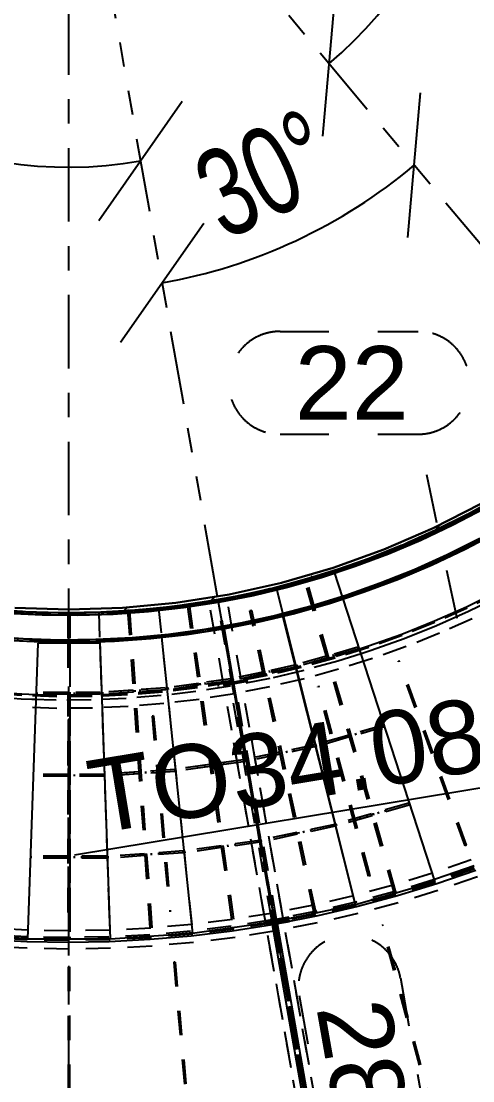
# Model space of a CAD drawing. Extents: x -29293 to 30124, y -19360 to 22650.
# Drawn here: x -15409 to -13562, y 4867 to 9197 of the extents above; entities that cross this region are included whole.
import ezdxf

# ---------------------------------------------------------------- set-up
doc = ezdxf.new("R2010")
doc.units = 0
for name, pattern in [('XKITLINE00', [0]), ('XKITLINE01', [4, 1, -1, 1, -1]), ('XKITLINE02', [4, 2, -2]), ('XKITLINE03', [6, 3, -1, 1, -1]), ('XKITLINE05', [8, 3, -1, 1, -1, 1, -1])]:
    doc.linetypes.add(name, pattern=pattern)
doc.layers.get('0').update_dxf_attribs({"linetype": 'CONTINUOUS', "lineweight": 25})
doc.layers.get('DEFPOINTS').update_dxf_attribs({"color": 3, "linetype": 'CONTINUOUS', "lineweight": 25})
doc.layers.add('01粗实线层', color=7, linetype='CONTINUOUS', lineweight=60)
for name, color, linetype in [('grid', 7, 'CONTINUOUS'), ('line', 7, 'CONTINUOUS'), ('mark', 7, 'CONTINUOUS'), ('part1', 7, 'CONTINUOUS'), ('text', 7, 'CONTINUOUS')]:
    doc.layers.add(name, color=color, linetype=linetype)
doc.styles.add('HZ', font='arial.ttf', dxfattribs={"width": 0.7})
doc.styles.add('STYLE_1', font='arial.ttf', dxfattribs={"height": 0.2})
doc.dimstyles.get("Standard").update_dxf_attribs({"dimscale": 20, "dimtxt": 3, "dimasz": 3.5, "dimexe": 2, "dimexo": 2, "dimgap": 1, "dimtad": 1, "dimdec": 0, "dimdsep": 46, "dimtxsty": 'HZ', "dimblk": 'OBLIQUE', "dimcen": 0, "dimclrd": 1, "dimclre": 1, "dimclrt": 1, "dimadec": 1, "dimazin": 2, "dimtfac": 1, "dimtdec": 0, "dimtmove": 1, "dimatfit": 0, "dimldrblk": 'OBLIQUE', "dimfxl": 0, "dimtolj": 1, "dimtzin": 0, "dimarcsym": 0})

# ---------------------------------------------------------------- blocks, each defined once
blk = doc.blocks.new('*D366')
at = {"layer": 'part1', "color": 0, "linetype": 'XKITLINE00'}
for p, q in [((896.151, 1624.599), (896.431, 1624.879)), ((891.084, 1622.676), (891.165, 1622.756)), ((887.002, 1621.736), (887.153, 1621.888)), ((883.435, 1621.312), (883.574, 1621.451))]:
    blk.add_line(p, q, dxfattribs=at)
blk = doc.blocks.new('*D431')
at = {"layer": 'grid', "color": 4, "linetype": 'XKITLINE03'}
blk.add_line((881.193, 1577.237), (881.193, 1725.798), dxfattribs=at)
blk = doc.blocks.new('*D440')
at = {"layer": 'part1', "color": 6, "linetype": 'XKITLINE05'}
for p, q in [((896.095, 1624.708), (898.054, 1625.706)), ((898.131, 1625.566), (896.163, 1624.563)), ((894.077, 1623.835), (896.095, 1624.708)), ((896.163, 1624.563), (894.136, 1623.686)), ((892.008, 1623.09), (894.077, 1623.835)), ((894.136, 1623.686), (892.058, 1622.938)), ((889.897, 1622.476), (892.008, 1623.09)), ((892.058, 1622.938), (889.937, 1622.321)), ((887.751, 1621.997), (889.897, 1622.476)), ((889.937, 1622.321), (887.781, 1621.84)), ((885.579, 1621.653), (887.751, 1621.997)), ((887.781, 1621.84), (885.599, 1621.494)), ((881.193, 1621.217), (878.985, 1621.286)), ((878.995, 1621.446), (881.193, 1621.377)), ((881.193, 1621.377), (883.39, 1621.446)), ((883.4, 1621.286), (881.193, 1621.217)), ((883.39, 1621.446), (885.579, 1621.653)), ((885.599, 1621.494), (883.4, 1621.286))]:
    blk.add_line(p, q, dxfattribs=at)
blk = doc.blocks.new('*D441')
at = {"layer": 'part1', "color": 6, "linetype": 'XKITLINE05'}
for p, q in [((898.054, 1625.706), (896.095, 1624.708)), ((898.122, 1625.583), (896.155, 1624.581)), ((896.095, 1624.708), (894.077, 1623.835)), ((896.155, 1624.581), (894.129, 1623.704)), ((894.077, 1623.835), (892.008, 1623.09)), ((894.129, 1623.704), (892.052, 1622.957)), ((892.008, 1623.09), (889.897, 1622.476)), ((892.052, 1622.957), (889.932, 1622.341)), ((889.897, 1622.476), (887.751, 1621.997)), ((889.932, 1622.341), (887.777, 1621.859)), ((887.751, 1621.997), (885.579, 1621.653)), ((887.777, 1621.859), (885.597, 1621.514)), ((881.193, 1621.237), (878.986, 1621.306)), ((881.193, 1621.377), (878.995, 1621.446)), ((883.39, 1621.446), (881.193, 1621.377)), ((883.399, 1621.306), (881.193, 1621.237)), ((885.579, 1621.653), (883.39, 1621.446)), ((885.597, 1621.514), (883.399, 1621.306))]:
    blk.add_line(p, q, dxfattribs=at)
blk = doc.blocks.new('*D449')
at = {"layer": 'part1', "color": 6, "linetype": 'XKITLINE05'}
for p, q in [((898.147, 1625.576), (896.868, 1624.906)), ((898.191, 1625.497), (896.908, 1624.826)), ((896.868, 1624.906), (895.563, 1624.289)), ((896.908, 1624.826), (895.6, 1624.207)), ((895.563, 1624.289), (894.233, 1623.727)), ((898.682, 1624.603), (897.363, 1623.912)), ((898.726, 1624.524), (897.403, 1623.832)), ((895.6, 1624.207), (894.267, 1623.643)), ((897.363, 1623.912), (896.017, 1623.276)), ((894.233, 1623.727), (892.882, 1623.22)), ((894.267, 1623.643), (892.912, 1623.135)), ((897.403, 1623.832), (896.053, 1623.194)), ((892.882, 1623.22), (891.511, 1622.768)), ((892.912, 1623.135), (891.537, 1622.682)), ((896.017, 1623.276), (894.645, 1622.696)), ((896.053, 1623.194), (894.678, 1622.612)), ((891.511, 1622.768), (890.122, 1622.373)), ((891.537, 1622.682), (890.145, 1622.286)), ((894.645, 1622.696), (893.251, 1622.172)), ((894.678, 1622.612), (893.281, 1622.087)), ((890.122, 1622.373), (888.718, 1622.036)), ((890.145, 1622.286), (888.738, 1621.948)), ((893.251, 1622.172), (891.836, 1621.707)), ((887.302, 1621.756), (885.875, 1621.535)), ((888.718, 1622.036), (887.302, 1621.756)), ((888.738, 1621.948), (887.318, 1621.668)), ((891.836, 1621.707), (890.404, 1621.299)), ((892.425, 1621.806), (891.863, 1621.621)), ((893.281, 1622.087), (892.425, 1621.806)), ((880.114, 1621.241), (878.673, 1621.315)), ((883.001, 1621.27), (881.558, 1621.226)), ((884.441, 1621.373), (883.001, 1621.27)), ((884.449, 1621.283), (883.005, 1621.18)), ((885.875, 1621.535), (884.441, 1621.373)), ((885.887, 1621.446), (884.449, 1621.283)), ((887.318, 1621.668), (885.887, 1621.446)), ((890.404, 1621.299), (888.956, 1620.951)), ((891.863, 1621.621), (890.426, 1621.212)), ((880.111, 1621.151), (878.666, 1621.226)), ((881.559, 1621.136), (880.111, 1621.151)), ((881.558, 1621.226), (880.114, 1621.241)), ((883.005, 1621.18), (881.559, 1621.136)), ((888.956, 1620.951), (887.495, 1620.663)), ((888.975, 1620.863), (887.51, 1620.574)), ((890.426, 1621.212), (888.975, 1620.863)), ((889.946, 1621.097), (888.975, 1620.863)), ((889.987, 1621.107), (889.946, 1621.097)), ((886.023, 1620.435), (884.543, 1620.267)), ((887.495, 1620.663), (886.023, 1620.435)), ((887.51, 1620.574), (886.035, 1620.346)), ((887.51, 1620.574), (887.506, 1620.574)), ((887.547, 1620.582), (887.51, 1620.574)), ((880.077, 1620.041), (878.586, 1620.118)), ((880.08, 1620.131), (878.592, 1620.208)), ((881.57, 1620.025), (880.077, 1620.041)), ((881.569, 1620.115), (880.08, 1620.131)), ((883.058, 1620.161), (881.569, 1620.115)), ((883.062, 1620.071), (881.57, 1620.025)), ((882.461, 1620.053), (881.57, 1620.025)), ((884.543, 1620.267), (883.058, 1620.161)), ((884.551, 1620.178), (883.062, 1620.071)), ((886.035, 1620.346), (884.551, 1620.178))]:
    blk.add_line(p, q, dxfattribs=at)
blk = doc.blocks.new('*D450')
at = {"layer": 'part1', "color": 6, "linetype": 'XKITLINE05'}
for p, q in [((898.755, 1625.958), (897.5, 1625.267)), ((898.798, 1625.879), (897.533, 1625.182)), ((898.748, 1625.851), (897.533, 1625.182)), ((897.458, 1625.245), (896.2, 1624.618)), ((897.533, 1625.182), (896.238, 1624.537)), ((897.491, 1625.262), (897.458, 1625.245)), ((897.5, 1625.267), (897.491, 1625.262)), ((896.238, 1624.537), (894.918, 1623.945)), ((896.2, 1624.618), (895.074, 1624.114)), ((898.007, 1624.279), (896.675, 1623.615)), ((894.794, 1623.992), (893.575, 1623.505)), ((894.918, 1623.945), (893.575, 1623.408)), ((894.883, 1624.028), (894.794, 1623.992)), ((895.074, 1624.114), (894.883, 1624.028)), ((898.049, 1624.199), (896.713, 1623.533)), ((893.369, 1623.431), (892.183, 1623.012)), ((893.544, 1623.492), (893.369, 1623.431)), ((893.575, 1623.505), (893.544, 1623.492)), ((896.675, 1623.615), (895.317, 1623.006)), ((896.713, 1623.533), (895.352, 1622.923)), ((892.183, 1623.012), (890.804, 1622.589)), ((893.575, 1623.408), (892.211, 1622.927)), ((895.317, 1623.006), (893.934, 1622.453)), ((890.804, 1622.589), (889.455, 1622.234)), ((892.075, 1622.885), (890.828, 1622.502)), ((892.211, 1622.927), (892.075, 1622.885)), ((895.352, 1622.923), (893.966, 1622.369)), ((888.962, 1622.124), (887.999, 1621.913)), ((889.429, 1622.134), (888.016, 1621.824)), ((889.408, 1622.222), (888.962, 1622.124)), ((889.455, 1622.234), (889.408, 1622.222)), ((890.828, 1622.502), (889.429, 1622.134)), ((889.712, 1622.209), (889.429, 1622.134)), ((893.934, 1622.453), (892.531, 1621.958)), ((893.966, 1622.369), (892.559, 1621.873)), ((886.991, 1621.735), (886.578, 1621.662)), ((888.016, 1621.824), (886.592, 1621.573)), ((887.999, 1621.913), (886.991, 1621.735)), ((892.39, 1621.915), (891.108, 1621.521)), ((892.418, 1621.829), (891.133, 1621.434)), ((892.531, 1621.958), (892.39, 1621.915)), ((892.559, 1621.873), (892.418, 1621.829)), ((879.381, 1621.2), (877.938, 1621.304)), ((879.298, 1621.296), (878.435, 1621.358)), ((879.386, 1621.29), (879.298, 1621.296)), ((880.828, 1621.246), (879.386, 1621.29)), ((880.881, 1621.247), (880.828, 1621.246)), ((881.819, 1621.256), (880.881, 1621.247)), ((882.271, 1621.261), (881.819, 1621.256)), ((882.736, 1621.285), (882.271, 1621.261)), ((883.718, 1621.246), (882.273, 1621.171)), ((883.712, 1621.336), (882.736, 1621.285)), ((883.739, 1621.338), (883.712, 1621.336)), ((885.158, 1621.38), (883.718, 1621.246)), ((885.148, 1621.469), (883.739, 1621.338)), ((885.203, 1621.477), (885.148, 1621.469)), ((886.592, 1621.573), (885.158, 1621.38)), ((886.261, 1621.619), (885.203, 1621.477)), ((886.578, 1621.662), (886.261, 1621.619)), ((891.133, 1621.434), (889.69, 1621.055)), ((891.108, 1621.521), (889.959, 1621.219)), ((880.827, 1621.156), (879.381, 1621.2)), ((882.273, 1621.171), (880.827, 1621.156)), ((888.215, 1620.824), (886.749, 1620.565)), ((889.668, 1621.143), (888.215, 1620.824)), ((888.913, 1620.885), (888.232, 1620.735)), ((889.69, 1621.055), (888.913, 1620.885)), ((889.959, 1621.219), (889.668, 1621.143)), ((889.98, 1621.131), (889.69, 1621.055)), ((886.749, 1620.565), (885.274, 1620.366)), ((886.763, 1620.476), (885.284, 1620.277)), ((888.232, 1620.735), (886.763, 1620.476)), ((888.103, 1620.712), (886.763, 1620.476)), ((879.324, 1620.091), (877.836, 1620.198)), ((879.329, 1620.181), (877.844, 1620.288)), ((880.816, 1620.046), (879.324, 1620.091)), ((880.817, 1620.136), (879.329, 1620.181)), ((882.308, 1620.061), (880.816, 1620.046)), ((882.305, 1620.151), (880.817, 1620.136)), ((883.792, 1620.228), (882.305, 1620.151)), ((883.798, 1620.139), (882.308, 1620.061)), ((885.274, 1620.366), (883.792, 1620.228)), ((885.284, 1620.277), (883.798, 1620.139))]:
    blk.add_line(p, q, dxfattribs=at)
blk = doc.blocks.new('*D452')
at = {"layer": 'part1', "color": 0, "linetype": 'XKITLINE01'}
for p, q in [((886.456, 1618.236), (885.026, 1618.064)), ((887.878, 1618.462), (886.456, 1618.236)), ((887.888, 1618.408), (886.464, 1618.182)), ((887.878, 1618.462), (887.97, 1617.94)), ((879.27, 1617.862), (877.832, 1617.961)), ((880.712, 1617.818), (879.27, 1617.862)), ((880.713, 1617.873), (879.849, 1617.899)), ((882.154, 1617.827), (880.712, 1617.818)), ((882.153, 1617.882), (880.713, 1617.873)), ((883.591, 1617.946), (882.153, 1617.882)), ((883.595, 1617.891), (882.154, 1617.827)), ((885.026, 1618.064), (883.591, 1617.946)), ((885.032, 1618.01), (883.595, 1617.891)), ((886.464, 1618.182), (885.032, 1618.01)), ((887.97, 1617.94), (886.529, 1617.711)), ((880.706, 1617.342), (879.247, 1617.387)), ((882.166, 1617.352), (880.706, 1617.342)), ((883.625, 1617.417), (882.166, 1617.352)), ((885.08, 1617.537), (883.625, 1617.417)), ((886.529, 1617.711), (885.08, 1617.537))]:
    blk.add_line(p, q, dxfattribs=at)
at = {"layer": 'part1', "color": 2, "linetype": 'XKITLINE00'}
for p, q in [((879.273, 1617.917), (877.837, 1618.015)), ((879.849, 1617.899), (879.273, 1617.917))]:
    blk.add_line(p, q, dxfattribs=at)
blk = doc.blocks.new('*D454')
at = {"layer": 'part1', "color": 0, "linetype": 'XKITLINE01'}
for p, q in [((887.891, 1608.715), (886.224, 1608.51)), ((889.55, 1608.978), (887.891, 1608.715)), ((889.615, 1608.614), (889.55, 1608.978)), ((879.513, 1608.276), (877.835, 1608.364)), ((881.193, 1608.247), (879.513, 1608.276)), ((882.872, 1608.276), (881.193, 1608.247)), ((884.55, 1608.364), (882.872, 1608.276)), ((886.224, 1608.51), (884.55, 1608.364)), ((887.939, 1608.374), (886.26, 1608.167)), ((887.946, 1608.324), (886.265, 1608.118)), ((889.61, 1608.638), (887.939, 1608.374)), ((889.619, 1608.589), (887.946, 1608.324)), ((879.499, 1607.881), (877.808, 1607.97)), ((879.501, 1607.931), (877.811, 1608.02)), ((881.193, 1607.852), (879.499, 1607.881)), ((881.193, 1607.902), (879.501, 1607.931)), ((882.885, 1607.931), (881.193, 1607.902)), ((882.886, 1607.881), (881.193, 1607.852)), ((884.574, 1608.02), (882.885, 1607.931)), ((884.578, 1607.97), (882.886, 1607.881)), ((886.26, 1608.167), (884.574, 1608.02)), ((886.265, 1608.118), (884.578, 1607.97)), ((887.994, 1607.982), (886.301, 1607.774)), ((889.58, 1608.234), (887.994, 1607.982)), ((879.487, 1607.536), (877.784, 1607.626)), ((881.193, 1607.507), (879.487, 1607.536)), ((882.898, 1607.536), (881.193, 1607.507)), ((884.602, 1607.626), (882.898, 1607.536)), ((886.301, 1607.774), (884.602, 1607.626))]:
    blk.add_line(p, q, dxfattribs=at)
at = {"layer": 'part1', "color": 2, "linetype": 'XKITLINE00'}
for q in [(889.615, 1608.614), (889.58, 1608.234)]:
    blk.add_line((889.679, 1608.249), q, dxfattribs=at)
blk = doc.blocks.new('*D455')
at = {"layer": 'part1', "color": 0, "linetype": 'XKITLINE01'}
for p, q in [((887.814, 1618.248), (886.398, 1618.028)), ((889.499, 1608.695), (887.814, 1618.248)), ((884.975, 1617.862), (883.546, 1617.748)), ((886.398, 1618.028), (884.975, 1617.862)), ((880.682, 1617.68), (879.249, 1617.725)), ((882.115, 1617.688), (880.682, 1617.68)), ((883.546, 1617.748), (882.115, 1617.688)), ((889.499, 1608.695), (887.843, 1608.436)), ((887.843, 1608.436), (886.179, 1608.234)), ((881.159, 1607.977), (879.484, 1608.007)), ((882.835, 1608.005), (881.159, 1607.977)), ((884.509, 1608.091), (882.835, 1608.005)), ((886.179, 1608.234), (884.509, 1608.091))]:
    blk.add_line(p, q, dxfattribs=at)
at = {"layer": 'part1', "color": 2, "linetype": 'XKITLINE00'}
for p, q in [((879.249, 1617.725), (877.82, 1617.824)), ((879.842, 1617.707), (879.249, 1617.725)), ((879.484, 1608.007), (877.81, 1608.095)), ((879.504, 1608.007), (879.484, 1608.007))]:
    blk.add_line(p, q, dxfattribs=at)
blk = doc.blocks.new('*D456')
at = {"layer": 'part1', "color": 2, "linetype": 'XKITLINE00'}
for p, q in [((889.534, 1608.498), (887.871, 1608.238)), ((891.218, 1598.945), (889.534, 1608.498)), ((879.477, 1607.807), (877.796, 1607.895)), ((884.523, 1607.891), (882.842, 1607.805)), ((886.2, 1608.035), (884.523, 1607.891)), ((887.871, 1608.238), (886.2, 1608.035)), ((881.159, 1607.777), (879.477, 1607.807)), ((882.842, 1607.805), (881.159, 1607.777))]:
    blk.add_line(p, q, dxfattribs=at)
blk = doc.blocks.new('*D457')
at = {"layer": 'part1', "color": 0, "linetype": 'XKITLINE01'}
for p, q in [((881.153, 1611.296), (879.653, 1611.296)), ((879.653, 1611.216), (879.653, 1611.296)), ((879.653, 1611.216), (879.653, 1611.296)), ((880.653, 1611.216), (880.653, 1611.296)), ((880.953, 1611.216), (880.953, 1611.296)), ((881.153, 1611.216), (881.153, 1611.296)), ((881.153, 1611.216), (881.153, 1611.296)), ((881.153, 1611.216), (879.653, 1611.216))]:
    blk.add_line(p, q, dxfattribs=at)
blk = doc.blocks.new('*D458')
at = {"layer": 'part1', "color": 2, "linetype": 'XKITLINE00'}
for p, q in [((879.923, 1620.005), (879.5, 1607.906)), ((882.463, 1620.005), (879.923, 1620.005)), ((882.885, 1607.906), (879.5, 1607.906))]:
    blk.add_line(p, q, dxfattribs=at)
at = {"layer": 'part1', "color": 0, "linetype": 'XKITLINE01'}
blk.add_line((882.463, 1620.005), (882.885, 1607.906), dxfattribs=at)
blk = doc.blocks.new('*D640')
at = {"layer": 'line', "color": 4, "linetype": 'XKITLINE05'}
blk.add_line((919.117, 1611.18), (881.193, 1656.377), dxfattribs=at)
blk = doc.blocks.new('*D641')
at = {"layer": 'line', "color": 4, "linetype": 'XKITLINE05'}
blk.add_line((881.193, 1656.377), (891.438, 1598.273), dxfattribs=at)
blk = doc.blocks.new('*D643')
at = {"layer": 'mark', "color": 0, "linetype": 'XKITLINE02'}
for p, q in [((889.836, 1632.747), (895.486, 1632.747)), ((889.836, 1628.547), (895.486, 1628.547)), ((897.078, 1621.014), (895.486, 1628.547)), ((895.486, 1628.547), (895.486, 1628.547))]:
    blk.add_line(p, q, dxfattribs=at)
for centre, start, end in [((889.836, 1630.647), 90, -90), ((895.486, 1630.647), -90, 90)]:
    blk.add_arc(centre, 2.1, start, end, dxfattribs=at)
at = {"layer": 'mark', "color": 1, "style": 'STYLE_1'}
blk.add_text('22', height=3, dxfattribs=at).set_placement((890.436, 1629.147))
blk = doc.blocks.new('*D648')
at = {"layer": 'part1', "color": 0, "linetype": 'XKITLINE01'}
for p, q in [((887.663, 1621.815), (886.934, 1621.687)), ((890.986, 1598.707), (886.934, 1621.687)), ((891.413, 1598.269), (887.274, 1621.747)), ((891.463, 1598.277), (887.323, 1621.755)), ((891.715, 1598.835), (887.663, 1621.815))]:
    blk.add_line(p, q, dxfattribs=at)
at = {"layer": 'part1', "color": 2, "linetype": 'XKITLINE00'}
for p, q in [((891.802, 1598.337), (891.715, 1598.835)), ((891.074, 1598.209), (890.986, 1598.707)), ((891.802, 1598.337), (891.074, 1598.209))]:
    blk.add_line(p, q, dxfattribs=at)
blk = doc.blocks.new('*D649')
at = {"layer": 'part1', "color": 2, "linetype": 'XKITLINE00'}
for p, q in [((905.94, 1626.884), (904.82, 1625.979)), ((906.281, 1626.478), (905.94, 1626.884)), ((906.281, 1626.478), (906.203, 1626.415)), ((904.82, 1625.979), (903.667, 1625.117)), ((903.667, 1625.117), (902.482, 1624.299)), ((902.482, 1624.299), (901.268, 1623.525)), ((901.268, 1623.525), (900.026, 1622.797)), ((900.026, 1622.797), (898.757, 1622.117)), ((898.757, 1622.117), (897.464, 1621.484)), ((897.464, 1621.484), (896.148, 1620.9)), ((896.148, 1620.9), (894.811, 1620.366)), ((894.811, 1620.366), (893.454, 1619.882)), ((893.454, 1619.882), (893.088, 1619.766)), ((890.506, 1619.023), (890.472, 1619.016)), ((887.912, 1618.468), (887.878, 1618.462)), ((888.002, 1617.946), (887.97, 1617.94))]:
    blk.add_line(p, q, dxfattribs=at)
at = {"layer": 'part1', "color": 0, "linetype": 'XKITLINE01'}
for p, q in [((905.975, 1626.842), (904.854, 1625.936)), ((906.203, 1626.415), (905.145, 1625.561)), ((904.854, 1625.936), (903.699, 1625.072)), ((905.145, 1625.561), (903.976, 1624.687)), ((903.699, 1625.072), (902.513, 1624.253)), ((903.976, 1624.687), (902.775, 1623.857)), ((902.513, 1624.253), (901.297, 1623.478)), ((902.775, 1623.857), (901.544, 1623.073)), ((901.297, 1623.478), (900.053, 1622.749)), ((901.544, 1623.073), (900.285, 1622.335)), ((900.053, 1622.749), (898.782, 1622.068)), ((900.285, 1622.335), (898.999, 1621.645)), ((898.782, 1622.068), (897.487, 1621.434)), ((897.487, 1621.434), (896.169, 1620.849)), ((898.999, 1621.645), (897.688, 1621.003)), ((896.169, 1620.849), (894.83, 1620.314)), ((897.688, 1621.003), (896.353, 1620.411)), ((896.353, 1620.411), (894.998, 1619.87)), ((894.83, 1620.314), (893.472, 1619.829)), ((893.088, 1619.766), (892.081, 1619.449)), ((893.472, 1619.829), (892.097, 1619.396)), ((894.998, 1619.87), (893.623, 1619.379)), ((892.081, 1619.449), (890.693, 1619.067)), ((892.097, 1619.396), (890.706, 1619.014)), ((893.623, 1619.379), (892.231, 1618.94)), ((889.303, 1618.684), (887.888, 1618.408)), ((889.291, 1618.738), (887.912, 1618.468)), ((890.472, 1619.016), (889.291, 1618.738)), ((890.706, 1619.014), (889.303, 1618.684)), ((890.693, 1619.067), (890.506, 1619.023)), ((892.231, 1618.94), (890.824, 1618.554)), ((887.878, 1618.462), (887.97, 1617.94)), ((889.403, 1618.22), (887.97, 1617.94)), ((890.824, 1618.554), (889.403, 1618.22))]:
    blk.add_line(p, q, dxfattribs=at)
blk = doc.blocks.new('*D650')
at = {"layer": 'part1', "color": 2, "linetype": 'XKITLINE00'}
for p, q in [((898.835, 1621.932), (897.548, 1621.303)), ((897.548, 1621.303), (896.238, 1620.721)), ((896.238, 1620.721), (894.908, 1620.189)), ((894.908, 1620.189), (893.559, 1619.706)), ((893.559, 1619.706), (893.15, 1619.576)), ((890.554, 1618.831), (890.521, 1618.823)), ((897.778, 1610.907), (896.194, 1610.36)), ((896.194, 1610.36), (896.149, 1610.346)), ((892.901, 1609.416), (892.901, 1609.416))]:
    blk.add_line(p, q, dxfattribs=at)
at = {"layer": 'part1', "color": 0, "linetype": 'XKITLINE01'}
for p, q in [((893.15, 1619.576), (892.193, 1619.273)), ((892.193, 1619.273), (890.811, 1618.892)), ((890.811, 1618.892), (889.417, 1618.561)), ((890.521, 1618.823), (889.417, 1618.561)), ((889.417, 1618.561), (888.011, 1618.283)), ((889.696, 1608.73), (888.011, 1618.283)), ((896.149, 1610.346), (894.591, 1609.868)), ((894.591, 1609.868), (892.973, 1609.432)), ((892.973, 1609.432), (891.34, 1609.053)), ((892.901, 1609.416), (892.973, 1609.432)), ((891.34, 1609.053), (889.696, 1608.73))]:
    blk.add_line(p, q, dxfattribs=at)
blk = doc.blocks.new('*D655')
at = {"layer": 'part1', "color": 0, "linetype": 'XKITLINE01'}
blk.add_line((891.264, 1622.728), (889.852, 1622.323), dxfattribs=at)
at = {"layer": 'part1', "color": 2, "linetype": 'XKITLINE00'}
for p, q in [((892.053, 1622.954), (891.264, 1622.728)), ((896.18, 1610.251), (892.053, 1622.954)), ((889.852, 1622.323), (889.695, 1622.278)), ((892.926, 1609.317), (889.695, 1622.278)), ((896.18, 1610.251), (892.926, 1609.317))]:
    blk.add_line(p, q, dxfattribs=at)
blk = doc.blocks.new('*D656')
at = {"layer": 'part1', "color": 0, "linetype": 'XKITLINE01'}
for p, q in [((890.912, 1622.627), (890.835, 1622.605)), ((894.515, 1609.773), (890.835, 1622.605)), ((894.591, 1609.795), (890.912, 1622.627)), ((894.591, 1609.795), (894.515, 1609.773))]:
    blk.add_line(p, q, dxfattribs=at)
blk = doc.blocks.new('*D657')
at = {"layer": 'part1', "color": 0, "linetype": 'XKITLINE01'}
for p, q in [((887.295, 1621.768), (886.453, 1621.649)), ((887.295, 1621.768), (889.615, 1608.614)), ((886.453, 1621.649), (884.866, 1621.426)), ((884.866, 1621.426), (886.262, 1608.143)), ((889.615, 1608.614), (889.614, 1608.615))]:
    blk.add_line(p, q, dxfattribs=at)
at = {"layer": 'part1', "color": 2, "linetype": 'XKITLINE00'}
for p, q in [((886.725, 1621.688), (886.453, 1621.649)), ((887.5, 1620.606), (889.614, 1608.615)), ((884.99, 1620.249), (886.262, 1608.143)), ((889.615, 1608.614), (886.262, 1608.143))]:
    blk.add_line(p, q, dxfattribs=at)
blk = doc.blocks.new('*D658')
at = {"layer": 'part1', "color": 0, "linetype": 'XKITLINE01'}
for p, q in [((888.681, 1621.342), (888.602, 1621.325)), ((891.231, 1608.957), (888.602, 1621.325)), ((891.309, 1608.974), (888.681, 1621.342)), ((888.785, 1620.853), (888.706, 1620.836)), ((891.309, 1608.974), (891.231, 1608.957))]:
    blk.add_line(p, q, dxfattribs=at)
blk = doc.blocks.new('*D659')
at = {"layer": 'part1', "color": 0, "linetype": 'XKITLINE01'}
for p, q in [((886.12, 1621.603), (886.041, 1621.591)), ((886.041, 1621.591), (887.899, 1608.372)), ((886.12, 1621.603), (887.978, 1608.384)), ((887.978, 1608.384), (887.899, 1608.372))]:
    blk.add_line(p, q, dxfattribs=at)
blk = doc.blocks.new('*D660')
at = {"layer": 'part1', "color": 2, "linetype": 'XKITLINE00'}
for p, q in [((889.944, 1621.104), (887.545, 1620.594)), ((892.926, 1609.319), (889.944, 1621.104)), ((887.545, 1620.594), (889.615, 1608.614)), ((892.926, 1609.317), (889.615, 1608.614))]:
    blk.add_line(p, q, dxfattribs=at)
at = {"layer": 'part1', "color": 0, "linetype": 'XKITLINE01'}
blk.add_line((892.926, 1609.317), (892.926, 1609.319), dxfattribs=at)
blk.add_line((892.926, 1609.317), (892.926, 1609.319), dxfattribs=at)
blk = doc.blocks.new('*D661')
at = {"layer": 'part1', "color": 0, "linetype": 'XKITLINE01'}
for p, q in [((883.683, 1621.344), (883.603, 1621.338)), ((883.603, 1621.338), (884.534, 1608.022)), ((883.683, 1621.344), (884.614, 1608.027)), ((884.614, 1608.027), (884.534, 1608.022))]:
    blk.add_line(p, q, dxfattribs=at)
blk = doc.blocks.new('*D662')
at = {"layer": 'part1', "color": 0, "linetype": 'XKITLINE01'}
for p, q in [((884.12, 1621.374), (882.419, 1621.255)), ((882.419, 1621.255), (882.885, 1607.906)), ((884.866, 1621.426), (884.12, 1621.374)), ((884.866, 1621.426), (886.262, 1608.142))]:
    blk.add_line(p, q, dxfattribs=at)
at = {"layer": 'part1', "color": 2, "linetype": 'XKITLINE00'}
for p, q in [((884.145, 1621.376), (884.12, 1621.374)), ((882.461, 1620.069), (882.885, 1607.906)), ((886.262, 1608.142), (882.885, 1607.906))]:
    blk.add_line(p, q, dxfattribs=at)
blk = doc.blocks.new('*D663')
at = {"layer": 'part1', "color": 0, "linetype": 'XKITLINE01'}
for p, q in [((884.665, 1617.036), (884.605, 1617.03)), ((884.605, 1617.03), (885.303, 1609.055)), ((884.665, 1617.036), (885.363, 1609.06)), ((885.363, 1609.06), (885.303, 1609.055))]:
    blk.add_line(p, q, dxfattribs=at)
blk = doc.blocks.new('*D664')
at = {"layer": 'part1', "color": 0, "linetype": 'XKITLINE01'}
for p, q in [((891.444, 1618.236), (891.386, 1618.221)), ((893.458, 1610.488), (891.386, 1618.221)), ((893.516, 1610.503), (891.444, 1618.236)), ((893.516, 1610.503), (893.458, 1610.488))]:
    blk.add_line(p, q, dxfattribs=at)
blk = doc.blocks.new('*D665')
at = {"layer": 'part1', "color": 0, "linetype": 'XKITLINE01'}
for p, q in [((890.434, 1619.103), (889.212, 1618.843)), ((890.451, 1619.025), (890.434, 1619.103)), ((890.451, 1619.025), (890.434, 1619.103)), ((889.228, 1618.765), (889.212, 1618.843)), ((889.228, 1618.765), (889.212, 1618.843)), ((890.451, 1619.025), (889.228, 1618.765)), ((889.424, 1618.807), (889.407, 1618.885)), ((889.717, 1618.869), (889.701, 1618.947))]:
    blk.add_line(p, q, dxfattribs=at)
blk = doc.blocks.new('*D666')
at = {"layer": 'part1', "color": 0, "linetype": 'XKITLINE01'}
for p, q in [((889.133, 1618.827), (887.911, 1618.567)), ((889.15, 1618.748), (887.927, 1618.489)), ((888.661, 1618.645), (888.644, 1618.723)), ((888.954, 1618.707), (888.938, 1618.785)), ((889.15, 1618.748), (889.133, 1618.827)), ((889.15, 1618.748), (889.133, 1618.827)), ((887.927, 1618.489), (887.911, 1618.567)), ((887.927, 1618.489), (887.911, 1618.567))]:
    blk.add_line(p, q, dxfattribs=at)
blk = doc.blocks.new('*D667')
at = {"layer": 'part1', "color": 0, "linetype": 'XKITLINE01'}
for p, q in [((891.278, 1615.858), (889.908, 1615.567)), ((891.294, 1615.779), (889.925, 1615.488)), ((890.414, 1615.592), (890.397, 1615.671)), ((891.294, 1615.779), (891.278, 1615.858)), ((889.925, 1615.488), (889.908, 1615.567)), ((889.925, 1615.488), (889.908, 1615.567)), ((890.121, 1615.53), (890.104, 1615.608))]:
    blk.add_line(p, q, dxfattribs=at)
at = {"layer": 'part1', "color": 2, "linetype": 'XKITLINE00'}
for p, q in [((891.278, 1615.858), (891.272, 1615.856)), ((891.294, 1615.779), (891.278, 1615.858)), ((891.294, 1615.779), (891.291, 1615.779))]:
    blk.add_line(p, q, dxfattribs=at)
blk = doc.blocks.new('*D668')
at = {"layer": 'part1', "color": 0, "linetype": 'XKITLINE01'}
for p, q in [((889.83, 1615.55), (888.46, 1615.259)), ((888.477, 1615.181), (888.46, 1615.259)), ((889.846, 1615.472), (888.477, 1615.181)), ((889.357, 1615.368), (889.341, 1615.446)), ((889.651, 1615.43), (889.634, 1615.508)), ((889.846, 1615.472), (889.83, 1615.55)), ((889.846, 1615.472), (889.83, 1615.55))]:
    blk.add_line(p, q, dxfattribs=at)
at = {"layer": 'part1', "color": 2, "linetype": 'XKITLINE00'}
for p, q in [((888.46, 1615.259), (888.466, 1615.26)), ((888.477, 1615.181), (888.46, 1615.259)), ((888.477, 1615.181), (888.48, 1615.181))]:
    blk.add_line(p, q, dxfattribs=at)
blk = doc.blocks.new('*D669')
at = {"layer": 'part1', "color": 0, "linetype": 'XKITLINE01'}
for p, q in [((892.072, 1612.602), (890.605, 1612.29)), ((892.089, 1612.523), (892.072, 1612.602)), ((892.089, 1612.523), (892.072, 1612.602)), ((890.621, 1612.212), (890.605, 1612.29)), ((890.621, 1612.212), (890.605, 1612.29)), ((892.089, 1612.523), (890.621, 1612.212)), ((890.817, 1612.253), (890.8, 1612.331)), ((891.11, 1612.316), (891.094, 1612.394))]:
    blk.add_line(p, q, dxfattribs=at)
blk = doc.blocks.new('*D670')
at = {"layer": 'part1', "color": 0, "linetype": 'XKITLINE01'}
for p, q in [((890.526, 1612.273), (889.059, 1611.961)), ((890.543, 1612.195), (889.076, 1611.883)), ((890.054, 1612.091), (890.037, 1612.169)), ((890.347, 1612.153), (890.331, 1612.232)), ((890.543, 1612.195), (890.526, 1612.273)), ((890.543, 1612.195), (890.526, 1612.273)), ((889.076, 1611.883), (889.059, 1611.961)), ((889.076, 1611.883), (889.059, 1611.961))]:
    blk.add_line(p, q, dxfattribs=at)
blk = doc.blocks.new('*D671')
at = {"layer": 'part1', "color": 0, "linetype": 'XKITLINE01'}
for p, q in [((887.812, 1618.549), (886.574, 1618.375)), ((886.585, 1618.296), (886.574, 1618.375)), ((886.585, 1618.296), (886.574, 1618.375)), ((887.823, 1618.47), (886.585, 1618.296)), ((886.783, 1618.324), (886.772, 1618.403)), ((887.08, 1618.366), (887.069, 1618.445)), ((887.823, 1618.47), (887.812, 1618.549)), ((887.823, 1618.47), (887.812, 1618.549))]:
    blk.add_line(p, q, dxfattribs=at)
blk = doc.blocks.new('*D672')
at = {"layer": 'part1', "color": 0, "linetype": 'XKITLINE01'}
for p, q in [((886.495, 1618.364), (885.257, 1618.19)), ((886.506, 1618.285), (885.268, 1618.111)), ((886.011, 1618.215), (885.999, 1618.295)), ((886.308, 1618.257), (886.297, 1618.336)), ((886.506, 1618.285), (886.495, 1618.364)), ((886.506, 1618.285), (886.495, 1618.364)), ((885.268, 1618.111), (885.257, 1618.19)), ((885.268, 1618.111), (885.257, 1618.19))]:
    blk.add_line(p, q, dxfattribs=at)
blk = doc.blocks.new('*D673')
at = {"layer": 'part1', "color": 0, "linetype": 'XKITLINE01'}
for p, q in [((888.427, 1615.253), (887.04, 1615.058)), ((888.438, 1615.174), (888.427, 1615.253)), ((888.438, 1615.174), (888.427, 1615.253)), ((887.051, 1614.979), (887.04, 1615.058)), ((887.051, 1614.979), (887.04, 1615.058)), ((888.438, 1615.174), (887.051, 1614.979)), ((887.249, 1615.007), (887.238, 1615.086)), ((887.547, 1615.048), (887.535, 1615.128))]:
    blk.add_line(p, q, dxfattribs=at)
blk = doc.blocks.new('*D674')
at = {"layer": 'part1', "color": 0, "linetype": 'XKITLINE01'}
for p, q in [((886.961, 1615.047), (885.574, 1614.852)), ((885.586, 1614.773), (885.574, 1614.852)), ((885.586, 1614.773), (885.574, 1614.852)), ((886.972, 1614.968), (885.586, 1614.773)), ((886.477, 1614.898), (886.466, 1614.977)), ((886.774, 1614.94), (886.763, 1615.019)), ((886.972, 1614.968), (886.961, 1615.047)), ((886.972, 1614.968), (886.961, 1615.047))]:
    blk.add_line(p, q, dxfattribs=at)
blk = doc.blocks.new('*D675')
at = {"layer": 'part1', "color": 0, "linetype": 'XKITLINE01'}
for p, q in [((885.157, 1618.18), (883.91, 1618.093)), ((883.916, 1618.013), (883.91, 1618.093)), ((883.916, 1618.013), (883.91, 1618.093)), ((885.163, 1618.1), (883.916, 1618.013)), ((884.115, 1618.027), (884.11, 1618.107)), ((884.414, 1618.048), (884.409, 1618.128)), ((885.163, 1618.1), (885.157, 1618.18)), ((885.163, 1618.1), (885.157, 1618.18))]:
    blk.add_line(p, q, dxfattribs=at)
blk = doc.blocks.new('*D676')
at = {"layer": 'part1', "color": 0, "linetype": 'XKITLINE01'}
for p, q in [((885.54, 1614.848), (884.144, 1614.751)), ((884.149, 1614.671), (884.144, 1614.751)), ((884.149, 1614.671), (884.144, 1614.751)), ((885.546, 1614.769), (884.149, 1614.671)), ((884.349, 1614.685), (884.343, 1614.765)), ((884.648, 1614.706), (884.643, 1614.786)), ((885.546, 1614.769), (885.54, 1614.848)), ((885.546, 1614.769), (885.54, 1614.848))]:
    blk.add_line(p, q, dxfattribs=at)
blk = doc.blocks.new('*D677')
at = {"layer": 'part1', "color": 0, "linetype": 'XKITLINE01'}
for p, q in [((888.48, 1618.502), (887.299, 1618.294)), ((887.299, 1618.294), (887.309, 1618.234)), ((888.491, 1618.443), (887.309, 1618.234)), ((888.48, 1618.502), (888.491, 1618.443))]:
    blk.add_line(p, q, dxfattribs=at)
blk = doc.blocks.new('*D678')
at = {"layer": 'part1', "color": 0, "linetype": 'XKITLINE01'}
for p, q in [((894.729, 1619.275), (894.672, 1619.254)), ((897.41, 1611.731), (894.672, 1619.254)), ((897.467, 1611.752), (894.729, 1619.275)), ((897.467, 1611.752), (897.41, 1611.731))]:
    blk.add_line(p, q, dxfattribs=at)
blk = doc.blocks.new('*D681')
at = {"layer": 'part1', "color": 0, "linetype": 'XKITLINE01'}
for p, q in [((893.58, 1613.032), (892.138, 1612.618)), ((893.602, 1612.955), (893.58, 1613.032)), ((893.602, 1612.955), (893.58, 1613.032)), ((892.16, 1612.541), (892.138, 1612.618)), ((892.16, 1612.541), (892.138, 1612.618)), ((893.602, 1612.955), (892.16, 1612.541)), ((893.121, 1612.817), (893.099, 1612.894)), ((893.41, 1612.9), (893.388, 1612.977))]:
    blk.add_line(p, q, dxfattribs=at)
blk = doc.blocks.new('*D682')
at = {"layer": 'part1', "color": 0, "linetype": 'XKITLINE01'}
for p, q in [((892.657, 1616.252), (891.311, 1615.866)), ((892.679, 1616.175), (891.333, 1615.789)), ((892.198, 1616.037), (892.176, 1616.114)), ((892.486, 1616.12), (892.464, 1616.197)), ((892.679, 1616.175), (892.657, 1616.252)), ((892.679, 1616.175), (892.657, 1616.252)), ((891.333, 1615.789), (891.311, 1615.866)), ((891.333, 1615.789), (891.311, 1615.866))]:
    blk.add_line(p, q, dxfattribs=at)
blk = doc.blocks.new('*D683')
at = {"layer": 'part1', "color": 0, "linetype": 'XKITLINE01'}
for p, q in [((894.08, 1616.66), (892.734, 1616.274)), ((894.102, 1616.583), (892.756, 1616.197)), ((894.102, 1616.583), (894.08, 1616.66)), ((894.102, 1616.583), (894.08, 1616.66)), ((892.756, 1616.197), (892.734, 1616.274)), ((892.756, 1616.197), (892.734, 1616.274)), ((892.948, 1616.252), (892.926, 1616.329)), ((893.236, 1616.335), (893.214, 1616.412))]:
    blk.add_line(p, q, dxfattribs=at)
blk = doc.blocks.new('*D684')
at = {"layer": 'part1', "color": 0, "linetype": 'XKITLINE01'}
for p, q in [((891.733, 1619.472), (890.532, 1619.128)), ((890.554, 1619.051), (890.532, 1619.128)), ((890.554, 1619.051), (890.532, 1619.128)), ((891.755, 1619.395), (890.554, 1619.051)), ((891.275, 1619.257), (891.253, 1619.334)), ((891.563, 1619.34), (891.541, 1619.417)), ((891.755, 1619.395), (891.733, 1619.472)), ((891.755, 1619.395), (891.733, 1619.472))]:
    blk.add_line(p, q, dxfattribs=at)
blk = doc.blocks.new('*D685')
at = {"layer": 'part1', "color": 0, "linetype": 'XKITLINE01'}
for p, q in [((893.012, 1619.839), (891.81, 1619.494)), ((893.034, 1619.762), (891.832, 1619.417)), ((892.025, 1619.472), (892.003, 1619.549)), ((892.313, 1619.555), (892.291, 1619.632)), ((893.034, 1619.762), (893.012, 1619.839)), ((893.034, 1619.762), (893.012, 1619.839)), ((891.832, 1619.417), (891.81, 1619.494)), ((891.832, 1619.417), (891.81, 1619.494))]:
    blk.add_line(p, q, dxfattribs=at)
blk = doc.blocks.new('*D686')
at = {"layer": 'part1', "color": 0, "linetype": 'XKITLINE01'}
for p, q in [((895.099, 1613.467), (893.657, 1613.054)), ((895.121, 1613.39), (895.099, 1613.467)), ((895.121, 1613.39), (895.099, 1613.467)), ((893.679, 1612.977), (893.657, 1613.054)), ((893.679, 1612.977), (893.657, 1613.054)), ((895.121, 1613.39), (893.679, 1612.977)), ((893.871, 1613.032), (893.849, 1613.109)), ((894.16, 1613.115), (894.138, 1613.192))]:
    blk.add_line(p, q, dxfattribs=at)
blk = doc.blocks.new('*D703')
at = {"layer": 'text', "color": 3, "linetype": 'XKITLINE00'}
blk.add_line((881.423, 1611.36), (902.503, 1614.836), dxfattribs=at)
at = {"layer": 'text', "color": 3, "style": 'STYLE_1'}
blk.add_text('TO34.08m', height=3, rotation=9.3621, dxfattribs=at).set_placement((882.296, 1612.213))
blk = doc.blocks.new('*D704')
at = {"layer": 'mark', "color": 0, "linetype": 'XKITLINE02'}
for p, q in [((894.758, 1606.336), (895.74, 1600.771)), ((890.622, 1605.606), (891.603, 1600.042))]:
    blk.add_line(p, q, dxfattribs=at)
for centre, start, end in [((892.69, 1605.971), 10, -170), ((893.671, 1600.407), -170, 10)]:
    blk.add_arc(centre, 2.1, start, end, dxfattribs=at)
at = {"layer": 'mark', "color": 1, "style": 'STYLE_1'}
blk.add_text('28', height=3, rotation=-80.0021, dxfattribs=at).set_placement((891.317, 1605.12))
blk = doc.blocks.new('*D706')
at = {"layer": 'part1', "color": 0, "linetype": 'XKITLINE01'}
for p, q in [((881.223, 1606.785), (881.163, 1606.784)), ((881.163, 1606.784), (881.174, 1598.88)), ((881.223, 1606.785), (881.234, 1598.88)), ((881.234, 1598.88), (881.174, 1598.88))]:
    blk.add_line(p, q, dxfattribs=at)
blk = doc.blocks.new('*D707')
at = {"layer": 'part1', "color": 0, "linetype": 'XKITLINE01'}
for p, q in [((882.733, 1611.296), (881.233, 1611.296)), ((881.233, 1611.216), (881.233, 1611.296)), ((881.233, 1611.216), (881.233, 1611.296)), ((881.433, 1611.216), (881.433, 1611.296)), ((881.733, 1611.216), (881.733, 1611.296)), ((882.733, 1611.216), (882.733, 1611.296)), ((882.733, 1611.216), (882.733, 1611.296)), ((882.733, 1611.216), (881.233, 1611.216))]:
    blk.add_line(p, q, dxfattribs=at)
blk = doc.blocks.new('*D708')
at = {"layer": 'part1', "color": 0, "linetype": 'XKITLINE01'}
for p, q in [((884.297, 1611.403), (882.801, 1611.299)), ((882.807, 1611.219), (882.801, 1611.299)), ((882.807, 1611.219), (882.801, 1611.299)), ((884.303, 1611.324), (882.807, 1611.219)), ((883.804, 1611.289), (883.799, 1611.368)), ((884.104, 1611.31), (884.098, 1611.389)), ((884.303, 1611.324), (884.297, 1611.403)), ((884.303, 1611.324), (884.297, 1611.403))]:
    blk.add_line(p, q, dxfattribs=at)
blk = doc.blocks.new('*D709')
at = {"layer": 'part1', "color": 0, "linetype": 'XKITLINE01'}
for p, q in [((881.233, 1621.217), (881.153, 1621.217)), ((881.153, 1621.217), (881.153, 1620.03)), ((881.233, 1621.217), (881.233, 1607.906)), ((881.153, 1620.005), (881.153, 1607.906)), ((881.233, 1620.005), (881.153, 1620.005)), ((881.233, 1620.005), (881.233, 1607.906)), ((881.233, 1607.906), (881.153, 1607.906))]:
    blk.add_line(p, q, dxfattribs=at)
at = {"layer": 'part1', "color": 2, "linetype": 'XKITLINE00'}
for p, q in [((881.153, 1620.03), (881.153, 1620.005)), ((881.233, 1620.029), (881.233, 1620.005))]:
    blk.add_line(p, q, dxfattribs=at)
blk = doc.blocks.new('*D710')
at = {"layer": 'part1', "color": 0, "linetype": 'XKITLINE01'}
for p, q in [((881.223, 1616.883), (881.163, 1616.883)), ((881.163, 1616.883), (881.163, 1608.877)), ((881.223, 1616.883), (881.223, 1608.877)), ((881.223, 1608.877), (881.163, 1608.877))]:
    blk.add_line(p, q, dxfattribs=at)
blk = doc.blocks.new('*D711')
at = {"layer": 'part1', "color": 0, "linetype": 'XKITLINE01'}
for p, q in [((881.153, 1614.646), (879.753, 1614.646)), ((879.753, 1614.566), (879.753, 1614.646)), ((879.753, 1614.566), (879.753, 1614.646)), ((881.153, 1614.566), (879.753, 1614.566)), ((880.653, 1614.566), (880.653, 1614.646)), ((880.953, 1614.566), (880.953, 1614.646)), ((881.153, 1614.566), (881.153, 1614.646)), ((881.153, 1614.566), (881.153, 1614.646))]:
    blk.add_line(p, q, dxfattribs=at)
blk = doc.blocks.new('*D712')
at = {"layer": 'part1', "color": 0, "linetype": 'XKITLINE01'}
for p, q in [((882.633, 1614.646), (881.233, 1614.646)), ((881.233, 1614.566), (881.233, 1614.646)), ((881.233, 1614.566), (881.233, 1614.646)), ((882.633, 1614.566), (881.233, 1614.566)), ((881.433, 1614.566), (881.433, 1614.646)), ((881.733, 1614.566), (881.733, 1614.646)), ((882.633, 1614.566), (882.633, 1614.646)), ((882.633, 1614.566), (882.633, 1614.646))]:
    blk.add_line(p, q, dxfattribs=at)
blk = doc.blocks.new('*D713')
at = {"layer": 'part1', "color": 0, "linetype": 'XKITLINE01'}
for p, q in [((881.153, 1617.996), (879.903, 1617.996)), ((879.903, 1617.916), (879.903, 1617.996)), ((879.903, 1617.916), (879.903, 1617.996)), ((881.153, 1617.916), (879.903, 1617.916)), ((880.653, 1617.916), (880.653, 1617.996)), ((880.953, 1617.916), (880.953, 1617.996)), ((881.153, 1617.916), (881.153, 1617.996)), ((881.153, 1617.916), (881.153, 1617.996))]:
    blk.add_line(p, q, dxfattribs=at)
blk = doc.blocks.new('*D714')
at = {"layer": 'part1', "color": 0, "linetype": 'XKITLINE01'}
for p, q in [((882.483, 1617.996), (881.233, 1617.996)), ((881.233, 1617.916), (881.233, 1617.996)), ((881.233, 1617.916), (881.233, 1617.996)), ((882.483, 1617.916), (881.233, 1617.916)), ((881.433, 1617.916), (881.433, 1617.996)), ((881.733, 1617.916), (881.733, 1617.996)), ((882.483, 1617.916), (882.483, 1617.996)), ((882.483, 1617.916), (882.483, 1617.996))]:
    blk.add_line(p, q, dxfattribs=at)
blk = doc.blocks.new('*D715')
at = {"layer": 'part1', "color": 0, "linetype": 'XKITLINE01'}
for p, q in [((884.064, 1614.745), (882.667, 1614.648)), ((882.673, 1614.568), (882.667, 1614.648)), ((882.673, 1614.568), (882.667, 1614.648)), ((884.069, 1614.665), (882.673, 1614.568)), ((883.571, 1614.631), (883.565, 1614.71)), ((883.87, 1614.651), (883.864, 1614.731)), ((884.069, 1614.665), (884.064, 1614.745)), ((884.069, 1614.665), (884.064, 1614.745))]:
    blk.add_line(p, q, dxfattribs=at)
blk = doc.blocks.new('*D716')
at = {"layer": 'part1', "color": 0, "linetype": 'XKITLINE01'}
for p, q in [((883.83, 1618.087), (882.583, 1618)), ((882.589, 1617.92), (882.583, 1618)), ((882.589, 1617.92), (882.583, 1618)), ((883.836, 1618.007), (882.589, 1617.92)), ((883.337, 1617.972), (883.331, 1618.052)), ((883.636, 1617.993), (883.631, 1618.073)), ((883.836, 1618.007), (883.83, 1618.087)), ((883.836, 1618.007), (883.83, 1618.087))]:
    blk.add_line(p, q, dxfattribs=at)
blk = doc.blocks.new('*D717')
at = {"layer": 'part1', "color": 0, "linetype": 'XKITLINE01'}
for p, q in [((890.9, 1599.194), (887.897, 1616.227)), ((891.205, 1599.45), (888.271, 1616.089)), ((891.254, 1599.459), (888.32, 1616.098)), ((891.629, 1599.322), (888.625, 1616.355)), ((890.483, 1601.557), (891.212, 1601.686)), ((890.506, 1601.428), (890.858, 1601.42)), ((890.907, 1601.429), (891.235, 1601.557)), ((891.235, 1601.557), (891.212, 1601.686)), ((890.877, 1599.323), (891.205, 1599.45)), ((890.9, 1599.194), (890.877, 1599.323)), ((890.9, 1599.194), (891.629, 1599.322)), ((891.254, 1599.459), (891.606, 1599.451))]:
    blk.add_line(p, q, dxfattribs=at)
blk = doc.blocks.new('*D719')
at = {"layer": 'part1', "color": 0, "linetype": 'XKITLINE01'}
for p, q in [((899.223, 1611.751), (897.654, 1611.149)), ((897.654, 1611.149), (896.066, 1610.602)), ((896.066, 1610.602), (894.459, 1610.111)), ((897.772, 1610.825), (896.172, 1610.274)), ((897.789, 1610.778), (896.188, 1610.227)), ((897.907, 1610.454), (896.294, 1609.899)), ((894.459, 1610.111), (892.836, 1609.677)), ((896.172, 1610.274), (894.554, 1609.78)), ((896.188, 1610.227), (894.568, 1609.732)), ((892.836, 1609.677), (891.2, 1609.299)), ((894.554, 1609.78), (892.92, 1609.342)), ((894.568, 1609.732), (892.932, 1609.293)), ((896.294, 1609.899), (894.663, 1609.4)), ((891.2, 1609.299), (889.55, 1608.978)), ((892.92, 1609.342), (891.271, 1608.961)), ((892.932, 1609.293), (891.282, 1608.912)), ((894.663, 1609.4), (893.015, 1608.958)), ((889.615, 1608.614), (889.55, 1608.978)), ((891.271, 1608.961), (889.61, 1608.638)), ((891.282, 1608.912), (889.619, 1608.589)), ((893.015, 1608.958), (891.353, 1608.575)), ((891.353, 1608.575), (889.679, 1608.249))]:
    blk.add_line(p, q, dxfattribs=at)
at = {"layer": 'part1', "color": 2, "linetype": 'XKITLINE00'}
for p, q in [((889.552, 1608.978), (889.55, 1608.978)), ((889.679, 1608.249), (889.615, 1608.614)), ((889.777, 1608.268), (889.679, 1608.249))]:
    blk.add_line(p, q, dxfattribs=at)
blk = doc.blocks.new('*D720')
at = {"layer": 'part1', "color": 2, "linetype": 'XKITLINE00'}
for p, q in [((897.846, 1610.719), (896.255, 1610.17)), ((896.255, 1610.17), (894.646, 1609.676)), ((894.646, 1609.676), (893.021, 1609.239)), ((893.021, 1609.239), (891.382, 1608.858)), ((891.382, 1608.858), (889.73, 1608.533)), ((891.415, 1598.98), (889.73, 1608.533))]:
    blk.add_line(p, q, dxfattribs=at)
blk = doc.blocks.new('*D721')
at = {"layer": 'part1', "color": 0, "linetype": 'XKITLINE01'}
for p, q in [((885.545, 1606.976), (885.485, 1606.971)), ((885.485, 1606.971), (886.185, 1599.098)), ((885.545, 1606.976), (886.245, 1599.103)), ((886.245, 1599.103), (886.185, 1599.098))]:
    blk.add_line(p, q, dxfattribs=at)
blk = doc.blocks.new('*D722')
at = {"layer": 'part1', "color": 0, "linetype": 'XKITLINE01'}
for p, q in [((894.057, 1608.482), (893.999, 1608.467)), ((896.056, 1600.835), (893.999, 1608.467)), ((896.113, 1600.85), (894.057, 1608.482)), ((896.113, 1600.85), (896.056, 1600.835))]:
    blk.add_line(p, q, dxfattribs=at)
blk = doc.blocks.new('*D725')
at = {"layer": 'part1', "color": 0, "linetype": 'XKITLINE01'}
for p, q in [((890.212, 1608.683), (889.03, 1608.475)), ((889.04, 1608.416), (889.03, 1608.475)), ((890.222, 1608.624), (889.04, 1608.416)), ((890.222, 1608.624), (890.212, 1608.683))]:
    blk.add_line(p, q, dxfattribs=at)
blk = doc.blocks.new('*D726')
at = {"layer": 'part1', "color": 0, "linetype": 'XKITLINE01'}
for p, q in [((890.189, 1608.811), (889.008, 1608.603)), ((890.2, 1608.752), (889.018, 1608.544)), ((890.2, 1608.752), (890.189, 1608.811)), ((889.018, 1608.544), (889.008, 1608.603))]:
    blk.add_line(p, q, dxfattribs=at)
blk = doc.blocks.new('*D727')
at = {"layer": 'part1', "color": 0, "linetype": 'XKITLINE01'}
for p, q in [((885.874, 1611.514), (884.377, 1611.409)), ((884.383, 1611.329), (884.377, 1611.409)), ((884.383, 1611.329), (884.377, 1611.409)), ((885.879, 1611.434), (884.383, 1611.329)), ((884.583, 1611.343), (884.577, 1611.423)), ((884.882, 1611.364), (884.876, 1611.444)), ((885.879, 1611.434), (885.874, 1611.514)), ((885.879, 1611.434), (885.874, 1611.514))]:
    blk.add_line(p, q, dxfattribs=at)
blk = doc.blocks.new('*D728')
at = {"layer": 'part1', "color": 0, "linetype": 'XKITLINE01'}
for p, q in [((887.427, 1611.729), (885.942, 1611.521)), ((887.438, 1611.65), (887.427, 1611.729)), ((887.438, 1611.65), (887.427, 1611.729)), ((885.953, 1611.442), (885.942, 1611.521)), ((885.953, 1611.442), (885.942, 1611.521)), ((887.438, 1611.65), (885.953, 1611.442)), ((886.943, 1611.581), (886.932, 1611.66)), ((887.24, 1611.622), (887.229, 1611.702))]:
    blk.add_line(p, q, dxfattribs=at)
blk = doc.blocks.new('*D729')
at = {"layer": 'part1', "color": 0, "linetype": 'XKITLINE01'}
for p, q in [((888.992, 1611.949), (887.506, 1611.741)), ((887.518, 1611.661), (887.506, 1611.741)), ((887.518, 1611.661), (887.506, 1611.741)), ((889.003, 1611.87), (887.518, 1611.661)), ((887.716, 1611.689), (887.705, 1611.768)), ((888.013, 1611.731), (888.002, 1611.81)), ((889.003, 1611.87), (888.992, 1611.949)), ((889.003, 1611.87), (888.992, 1611.949))]:
    blk.add_line(p, q, dxfattribs=at)
blk = doc.blocks.new('_Oblique')
at = {"color": 0, "linetype": 'ByBlock', "lineweight": -2}
blk.add_line((-0.5, -0.5), (0.5, 0.5), dxfattribs=at)
blk = doc.blocks.new('*D1480')
at = {"layer": '01粗实线层', "color": 1, "lineweight": -2}
blk.add_arc((-15214.5, 10292), 1656.2, 310, 100, dxfattribs=at)
at = {"layer": 'DEFPOINTS', "color": 0}
for p in [(-16239, 16102.3), (-15214.5, 10292), (-15214.5, 10292), (-13558.4, 10292), (-11422.1, 5772.3)]:
    blk.add_point(p, dxfattribs=at)
at = {"layer": '01粗实线层', "color": 1, "lineweight": -2, "xscale": 420, "yscale": 420, "zscale": 420}
for p, rotation in [((-15502.1, 11923), 189.9999999588899), ((-14150, 9023.3), 219.9999999587327)]:
    blk.add_blockref('_Oblique', p, dxfattribs=dict(at, rotation=rotation))
at = {"layer": '01粗实线层', "color": 1, "insert": (-13441.6, 11118.7), "char_height": 360, "attachment_point": 5, "rotation": 295, "style": 'HZ'}
blk.add_mtext('\\A1;5x30%%d', dxfattribs=at)
blk = doc.blocks.new('*D1481')
at = {"layer": '01粗实线层', "color": 1, "lineweight": -2}
blk.add_arc((-15214.5, 10292), 1691.7, 130, 280, dxfattribs=at)
at = {"layer": 'DEFPOINTS', "color": 0}
for p in [(-19007, 14811.6), (-16906.2, 10292), (-15214.5, 10292), (-15214.5, 10292), (-14190, 4481.6)]:
    blk.add_point(p, dxfattribs=at)
at = {"layer": '01粗实线层', "color": 1, "lineweight": -2, "xscale": 420, "yscale": 420, "zscale": 420}
for p, rotation in [((-16301.9, 11587.9), 39.9999999590095), ((-14920.8, 8626), 9.999999958889571)]:
    blk.add_blockref('_Oblique', p, dxfattribs=dict(at, rotation=rotation))
at = {"layer": '01粗实线层', "color": 1, "insert": (-16475.8, 9703.8), "char_height": 360, "attachment_point": 5, "rotation": 295, "style": 'HZ'}
blk.add_mtext('\\A1;5x30%%d', dxfattribs=at)
blk = doc.blocks.new('*D1484')
at = {"layer": '01粗实线层', "color": 1, "lineweight": -2}
blk.add_arc((-15214.5, 10292), 2198.1, 280, 310, dxfattribs=at)
at = {"layer": 'DEFPOINTS', "color": 0}
for p in [(-15214.5, 10292), (-15214.5, 10292), (-14462.7, 8226.5), (-11422.1, 5772.3), (-14190, 4481.6)]:
    blk.add_point(p, dxfattribs=at)
at = {"layer": '01粗实线层', "color": 1, "lineweight": -2, "xscale": 420, "yscale": 420, "zscale": 420}
for p, rotation in [((-13801.6, 8608.2), 39.99999995873263), ((-14832.8, 8127.3), 189.9999999588896)]:
    blk.add_blockref('_Oblique', p, dxfattribs=dict(at, rotation=rotation))
at = {"layer": '01粗实线层', "color": 1, "insert": (-14412.4, 8571.8), "char_height": 360, "attachment_point": 5, "rotation": 25, "style": 'HZ'}
blk.add_mtext('\\A1;30°', dxfattribs=at)

msp = doc.modelspace()

# ---------------------------------------------------------------- block references
at = {"layer": 'grid', "xscale": 100, "yscale": 100, "zscale": 100}
msp.add_blockref('*D431', (-103333.8, -155345.7), dxfattribs=at)
at = {"layer": 'line', "xscale": 100, "yscale": 100, "zscale": 100}
for name in ['*D640', '*D641']:
    msp.add_blockref(name, (-103333.8, -155345.7), dxfattribs=at)
at = {"layer": 'mark', "xscale": 100, "yscale": 100, "zscale": 100}
for name in ['*D643', '*D704']:
    msp.add_blockref(name, (-103333.8, -155345.7), dxfattribs=at)
at = {"layer": 'part1', "xscale": 100, "yscale": 100, "zscale": 100}
for name in ['*D440', '*D441', '*D366', '*D450', '*D449', '*D649', '*D650', '*D655', '*D656', '*D657', '*D659', '*D648', '*D709', '*D662', '*D661', '*D660', '*D658', '*D452', '*D455', '*D458', '*D685', '*D719', '*D684', '*D665', '*D720', '*D678', '*D671', '*D677', '*D666', '*D713', '*D714', '*D716', '*D675', '*D672', '*D664', '*D710', '*D663', '*D717', '*D682', '*D683', '*D667', '*D668', '*D674', '*D673', '*D711', '*D712', '*D715', '*D676', '*D686', '*D681', '*D669', '*D729', '*D670', '*D727', '*D728', '*D454', '*D457', '*D707', '*D708', '*D456', '*D726', '*D725', '*D722', '*D706', '*D721']:
    msp.add_blockref(name, (-103333.8, -155345.7), dxfattribs=at)
at = {"layer": 'text', "xscale": 100, "yscale": 100, "zscale": 100}
msp.add_blockref('*D703', (-103333.8, -155345.7), dxfattribs=at)

# ---------------------------------------------------------------- dimensions: what is measured, and where the dimension line sits
at = {"layer": '01粗实线层'}
for base, line1, line2, picture, middle in [((-13558.4, 10292), ((-11422.1, 5772.3), (-15214.5, 10292)), ((-15214.5, 10292), (-16239, 16102.3)), '*D1480', (-13441.6, 11118.7)), ((-16906.2, 10292), ((-15214.5, 10292), (-14190, 4481.6)), ((-19007, 14811.6), (-15214.5, 10292)), '*D1481', (-16475.8, 9703.8))]:
    dim = msp.add_angular_dim_2l(base=base, line1=line1, line2=line2, text='5x30%%d', dimstyle='Standard', override={"dimscale": 120, "dimfxl": 3, "dimarcsym": 2}, dxfattribs=at)
    dim.commit()
    dim.dimension.update_dxf_attribs({"geometry": picture, "text_midpoint": middle})
dim = msp.add_angular_dim_2l(base=(-14462.7, 8226.5), line1=((-15214.5, 10292), (-14190, 4481.6)), line2=((-11422.1, 5772.3), (-15214.5, 10292)), dimstyle='Standard', override={"dimscale": 120, "dimfxl": 3, "dimarcsym": 2}, dxfattribs=at)
dim.commit()
dim.dimension.update_dxf_attribs({"geometry": '*D1484', "text_midpoint": (-14412.4, 8571.8)})

doc.saveas('drawing.dxf')
